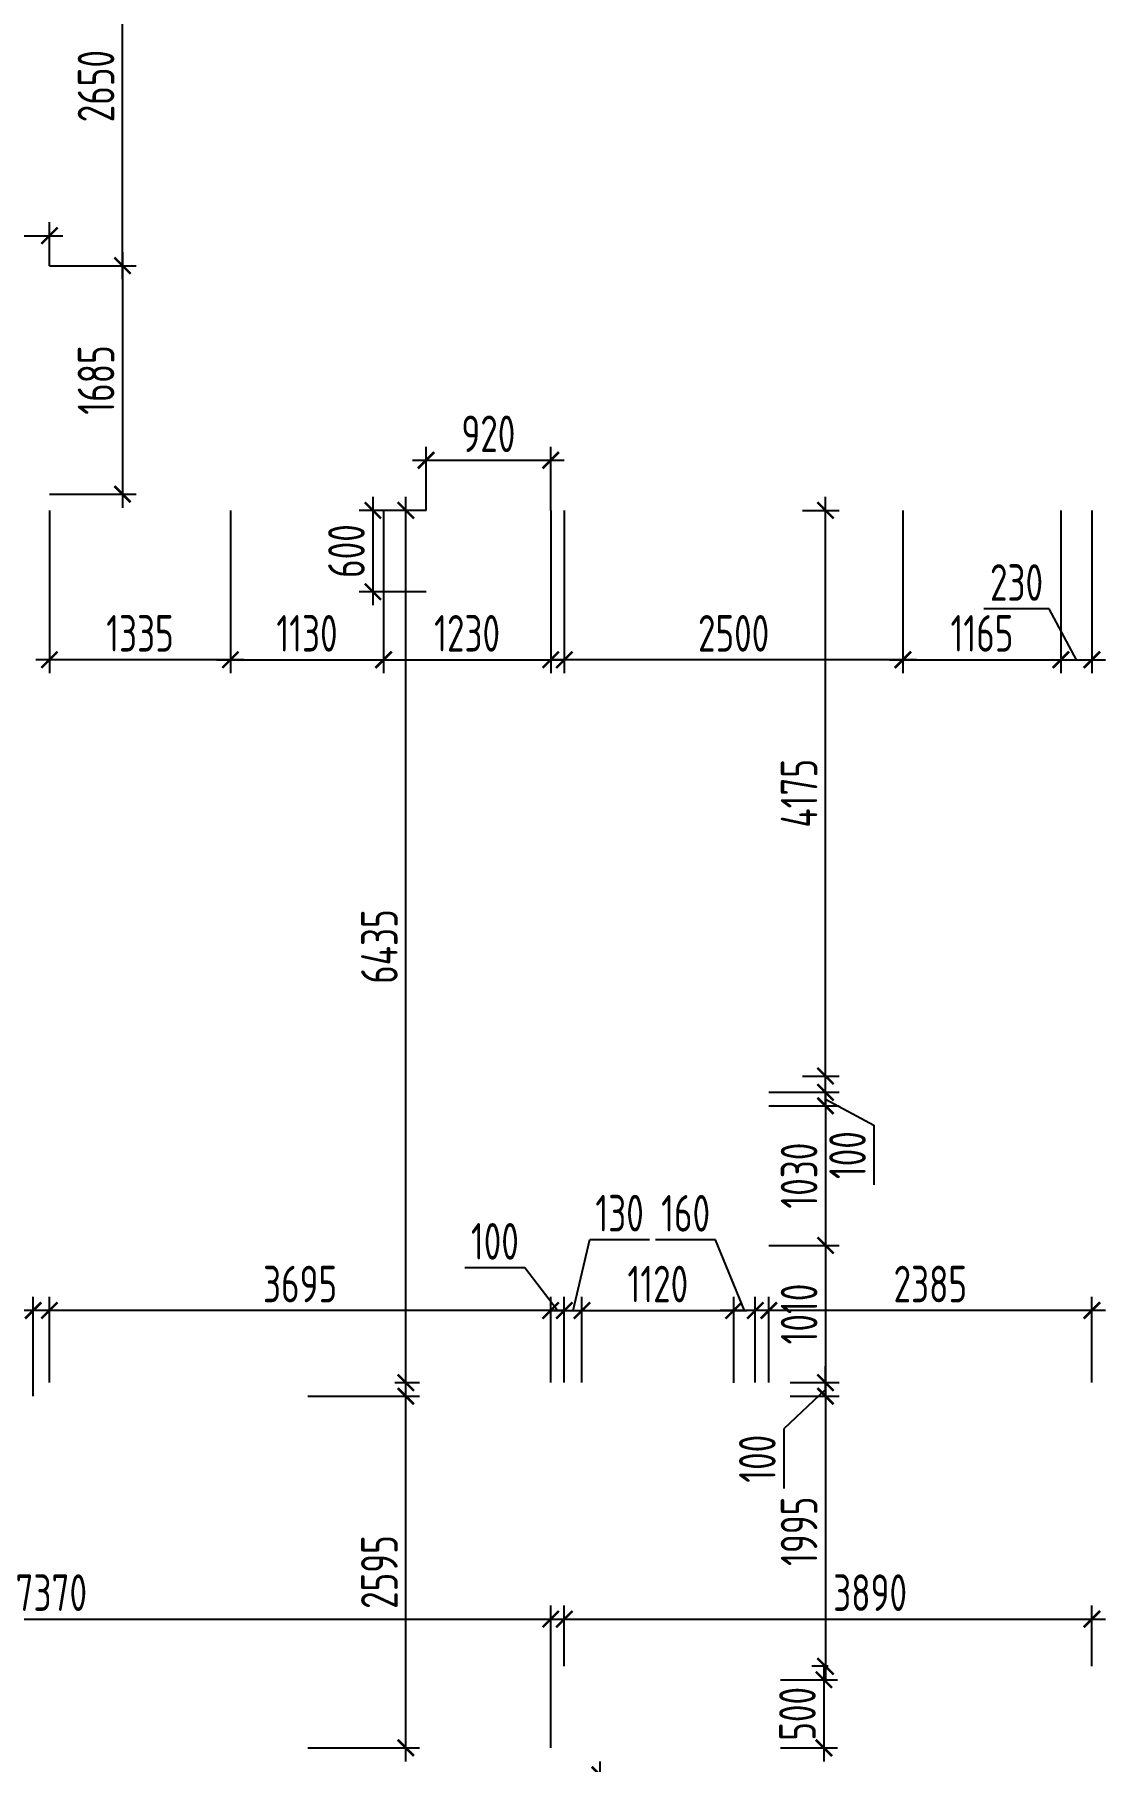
# Model space of a CAD drawing. Header units: millimetres. Extents: x -350007 to 535970, y -888 to 133718.
# Drawn here: x -208354 to -200454, y 82586 to 95327 of the extents above; entities that cross this region are included whole.
import ezdxf

# ---------------------------------------------------------------- set-up
doc = ezdxf.new("R2010")
doc.units = ezdxf.units.MM
doc.layers.add('АР_Размеры нов.', color=15, linetype='Continuous', lineweight=0)
doc.styles.add('ISOCPEUR', font='isocpeur.ttf', dxfattribs={"width": 0.7})
doc.dimstyles.new('R_100', dxfattribs={"dimtxt": 270, "dimasz": 120, "dimexe": 100, "dimexo": 0, "dimgap": 60, "dimtad": 1, "dimdec": 0, "dimrnd": 5, "dimzin": 0, "dimdsep": 46, "dimtxsty": 'ISOCPEUR', "dimblk": 'ARCHTICK', "dimcen": 0, "dimdle": 100, "dimclrd": 256, "dimclre": 256, "dimclrt": 256, "dimadec": 0, "dimazin": 0, "dimtfac": 2, "dimtdec": 0, "dimtofl": 0, "dimtmove": 1, "dimatfit": 3, "dimfxl": 1, "dimtvp": 3, "dimtolj": 1, "dimtzin": 0, "dimarcsym": 0})

# ---------------------------------------------------------------- blocks, each defined once
blk = doc.blocks.new('_ArchTick')
at = {"color": 0, "linetype": 'ByBlock', "const_width": 0.15}
blk.add_lwpolyline([(-0.5, -0.5), (0.5, 0.5)], dxfattribs=at)
blk = doc.blocks.new('*D2609')
at = {"layer": 'АР_Размеры нов.', "lineweight": -2, "ltscale": 100, "transparency": 16777216}
for p, q in [((-204316, 85381), (-204316, 86013)), ((-203196, 85381), (-203196, 86013)), ((-204416, 85913), (-203096, 85913))]:
    blk.add_line(p, q, dxfattribs=at)
at = {"layer": 'АР_Размеры нов.', "lineweight": -2, "ltscale": 100, "transparency": 16777216, "xscale": 120, "yscale": 120, "zscale": 120, "rotation": 180}
blk.add_blockref('_ArchTick', (-204316, 85913), dxfattribs=at)
at = {"layer": 'АР_Размеры нов.', "lineweight": -2, "ltscale": 100, "transparency": 16777216, "xscale": 120, "yscale": 120, "zscale": 120}
blk.add_blockref('_ArchTick', (-203196, 85913), dxfattribs=at)
at = {"layer": 'АР_Размеры нов.', "ltscale": 100, "transparency": 16777216, "insert": (-203756, 86108), "char_height": 270, "attachment_point": 5, "style": 'ISOCPEUR'}
blk.add_mtext('\\A1;1120', dxfattribs=at)
blk = doc.blocks.new('*D2610')
at = {"layer": 'АР_Размеры нов.', "lineweight": -2, "ltscale": 100, "transparency": 16777216}
for p, q in [((-202519, 87523), (-202519, 87643)), ((-202937, 87523), (-202419, 87523)), ((-202937, 87423), (-202419, 87423)), ((-202519, 87423), (-202519, 87523)), ((-202519, 87473), (-202162, 87280)), ((-202519, 87423), (-202519, 87303)), ((-202162, 87280), (-202162, 86839))]:
    blk.add_line(p, q, dxfattribs=at)
at = {"layer": 'АР_Размеры нов.', "lineweight": -2, "ltscale": 100, "transparency": 16777216, "xscale": 120, "yscale": 120, "zscale": 120}
for p, rotation in [((-202519, 87523), 270), ((-202519, 87423), 90)]:
    blk.add_blockref('_ArchTick', p, dxfattribs=dict(at, rotation=rotation))
at = {"layer": 'АР_Размеры нов.', "ltscale": 100, "transparency": 16777216, "insert": (-202357, 87059), "char_height": 270, "attachment_point": 5, "rotation": 90, "style": 'ISOCPEUR'}
blk.add_mtext('\\A1;100', dxfattribs=at)
blk = doc.blocks.new('*D2611')
at = {"layer": 'АР_Размеры нов.', "lineweight": -2, "ltscale": 100, "transparency": 16777216}
for p, q in [((-202937, 87423), (-202419, 87423)), ((-202519, 87523), (-202519, 86293)), ((-202937, 86393), (-202419, 86393))]:
    blk.add_line(p, q, dxfattribs=at)
at = {"layer": 'АР_Размеры нов.', "lineweight": -2, "ltscale": 100, "transparency": 16777216, "xscale": 120, "yscale": 120, "zscale": 120}
for p, rotation in [((-202519, 87423), 90), ((-202519, 86393), 270)]:
    blk.add_blockref('_ArchTick', p, dxfattribs=dict(at, rotation=rotation))
at = {"layer": 'АР_Размеры нов.', "ltscale": 100, "transparency": 16777216, "insert": (-202714, 86908), "char_height": 270, "attachment_point": 5, "rotation": 90, "style": 'ISOCPEUR'}
blk.add_mtext('\\A1;1030', dxfattribs=at)
blk = doc.blocks.new('*D2614')
at = {"layer": 'АР_Размеры нов.', "lineweight": -2, "ltscale": 100, "transparency": 16777216}
for p, q in [((-206909, 91816), (-206909, 90614)), ((-205779, 91816), (-205779, 90614)), ((-207009, 90714), (-205679, 90714))]:
    blk.add_line(p, q, dxfattribs=at)
at = {"layer": 'АР_Размеры нов.', "lineweight": -2, "ltscale": 100, "transparency": 16777216, "xscale": 120, "yscale": 120, "zscale": 120, "rotation": 180}
blk.add_blockref('_ArchTick', (-206909, 90714), dxfattribs=at)
at = {"layer": 'АР_Размеры нов.', "lineweight": -2, "ltscale": 100, "transparency": 16777216, "xscale": 120, "yscale": 120, "zscale": 120}
blk.add_blockref('_ArchTick', (-205779, 90714), dxfattribs=at)
at = {"layer": 'АР_Размеры нов.', "ltscale": 100, "transparency": 16777216, "insert": (-206344, 90909), "char_height": 270, "attachment_point": 5, "style": 'ISOCPEUR'}
blk.add_mtext('\\A1;1130', dxfattribs=at)
blk = doc.blocks.new('*D2615')
at = {"layer": 'АР_Размеры нов.', "lineweight": -2, "ltscale": 100, "transparency": 16777216}
for p, q in [((-201948, 91816), (-201948, 90614)), ((-200783, 91816), (-200783, 90614)), ((-202048, 90714), (-200683, 90714))]:
    blk.add_line(p, q, dxfattribs=at)
at = {"layer": 'АР_Размеры нов.', "lineweight": -2, "ltscale": 100, "transparency": 16777216, "xscale": 120, "yscale": 120, "zscale": 120, "rotation": 180}
blk.add_blockref('_ArchTick', (-201948, 90714), dxfattribs=at)
at = {"layer": 'АР_Размеры нов.', "lineweight": -2, "ltscale": 100, "transparency": 16777216, "xscale": 120, "yscale": 120, "zscale": 120}
blk.add_blockref('_ArchTick', (-200783, 90714), dxfattribs=at)
at = {"layer": 'АР_Размеры нов.', "ltscale": 100, "transparency": 16777216, "insert": (-201365, 90909), "char_height": 270, "attachment_point": 5, "style": 'ISOCPEUR'}
blk.add_mtext('\\A1;1165', dxfattribs=at)
blk = doc.blocks.new('*D2785')
at = {"layer": 'АР_Размеры нов.', "lineweight": -2, "ltscale": 100, "transparency": 16777216}
for p, q in [((-205779, 91816), (-205779, 90614)), ((-204546, 91816), (-204546, 90614)), ((-205879, 90714), (-204446, 90714))]:
    blk.add_line(p, q, dxfattribs=at)
at = {"layer": 'АР_Размеры нов.', "lineweight": -2, "ltscale": 100, "transparency": 16777216, "xscale": 120, "yscale": 120, "zscale": 120, "rotation": 180}
blk.add_blockref('_ArchTick', (-205779, 90714), dxfattribs=at)
at = {"layer": 'АР_Размеры нов.', "lineweight": -2, "ltscale": 100, "transparency": 16777216, "xscale": 120, "yscale": 120, "zscale": 120}
blk.add_blockref('_ArchTick', (-204546, 90714), dxfattribs=at)
at = {"layer": 'АР_Размеры нов.', "ltscale": 100, "transparency": 16777216, "insert": (-205163, 90909), "char_height": 270, "attachment_point": 5, "style": 'ISOCPEUR'}
blk.add_mtext('\\A1;1230', dxfattribs=at)
blk = doc.blocks.new('*D2786')
at = {"layer": 'АР_Размеры нов.', "lineweight": -2, "ltscale": 100, "transparency": 16777216}
for p, q in [((-200783, 91816), (-200783, 90614)), ((-200554, 91816), (-200554, 90614)), ((-200870, 91089), (-201350, 91089)), ((-200668, 90714), (-200870, 91089)), ((-200883, 90714), (-200454, 90714))]:
    blk.add_line(p, q, dxfattribs=at)
at = {"layer": 'АР_Размеры нов.', "lineweight": -2, "ltscale": 100, "transparency": 16777216, "xscale": 120, "yscale": 120, "zscale": 120, "rotation": 180}
blk.add_blockref('_ArchTick', (-200783, 90714), dxfattribs=at)
at = {"layer": 'АР_Размеры нов.', "lineweight": -2, "ltscale": 100, "transparency": 16777216, "xscale": 120, "yscale": 120, "zscale": 120}
blk.add_blockref('_ArchTick', (-200554, 90714), dxfattribs=at)
at = {"layer": 'АР_Размеры нов.', "ltscale": 100, "transparency": 16777216, "insert": (-201110, 91284), "char_height": 270, "attachment_point": 5, "style": 'ISOCPEUR'}
blk.add_mtext('\\A1;230', dxfattribs=at)
blk = doc.blocks.new('*D2789')
at = {"layer": 'АР_Размеры нов.', "lineweight": -2, "ltscale": 100, "transparency": 16777216}
for p, q in [((-204381, 85913), (-204258, 86436)), ((-204258, 86436), (-203817, 86436)), ((-204446, 85381), (-204446, 86013)), ((-204316, 85381), (-204316, 86013)), ((-204546, 85913), (-204216, 85913))]:
    blk.add_line(p, q, dxfattribs=at)
at = {"layer": 'АР_Размеры нов.', "lineweight": -2, "ltscale": 100, "transparency": 16777216, "xscale": 120, "yscale": 120, "zscale": 120, "rotation": 180}
blk.add_blockref('_ArchTick', (-204446, 85913), dxfattribs=at)
at = {"layer": 'АР_Размеры нов.', "lineweight": -2, "ltscale": 100, "transparency": 16777216, "xscale": 120, "yscale": 120, "zscale": 120}
blk.add_blockref('_ArchTick', (-204316, 85913), dxfattribs=at)
at = {"layer": 'АР_Размеры нов.', "ltscale": 100, "transparency": 16777216, "insert": (-204038, 86631), "char_height": 270, "attachment_point": 5, "style": 'ISOCPEUR'}
blk.add_mtext('\\A1;130', dxfattribs=at)
blk = doc.blocks.new('*D3172')
at = {"layer": 'АР_Размеры нов.', "lineweight": -2, "ltscale": 500, "transparency": 16777216}
for p, q in [((-207705, 93721), (-207705, 91836)), ((-208244, 93621), (-207605, 93621)), ((-208244, 91936), (-207605, 91936))]:
    blk.add_line(p, q, dxfattribs=at)
at = {"layer": 'АР_Размеры нов.', "lineweight": -2, "ltscale": 500, "transparency": 16777216, "xscale": 120, "yscale": 120, "zscale": 120}
for p, rotation in [((-207705, 93621), 90), ((-207705, 91936), 270)]:
    blk.add_blockref('_ArchTick', p, dxfattribs=dict(at, rotation=rotation))
at = {"layer": 'АР_Размеры нов.', "lineweight": 13, "ltscale": 500, "transparency": 16777216, "insert": (-207900, 92778), "char_height": 270, "attachment_point": 5, "rotation": 90, "style": 'ISOCPEUR'}
blk.add_mtext('\\A1;1685', dxfattribs=at)
blk = doc.blocks.new('*D3173')
at = {"layer": 'АР_Размеры нов.', "lineweight": -2, "ltscale": 500, "transparency": 16777216}
for p, q in [((-207705, 93521), (-207705, 96371)), ((-207823, 96271), (-207605, 96271)), ((-208244, 93621), (-207605, 93621))]:
    blk.add_line(p, q, dxfattribs=at)
at = {"layer": 'АР_Размеры нов.', "lineweight": -2, "ltscale": 500, "transparency": 16777216, "xscale": 120, "yscale": 120, "zscale": 120}
for p, rotation in [((-207705, 96271), 90), ((-207705, 93621), 270)]:
    blk.add_blockref('_ArchTick', p, dxfattribs=dict(at, rotation=rotation))
at = {"layer": 'АР_Размеры нов.', "lineweight": 13, "ltscale": 500, "transparency": 16777216, "insert": (-207900, 94946), "char_height": 270, "attachment_point": 5, "rotation": 90, "style": 'ISOCPEUR'}
blk.add_mtext('\\A1;2650', dxfattribs=at)
blk = doc.blocks.new('*D3178')
at = {"layer": 'АР_Размеры нов.', "lineweight": -2, "ltscale": 500, "transparency": 16777216}
for p, q in [((-211915, 93621), (-211915, 93943)), ((-208244, 93621), (-208244, 93943)), ((-212015, 93843), (-208144, 93843))]:
    blk.add_line(p, q, dxfattribs=at)
at = {"layer": 'АР_Размеры нов.', "lineweight": -2, "ltscale": 500, "transparency": 16777216, "xscale": 120, "yscale": 120, "zscale": 120, "rotation": 180}
blk.add_blockref('_ArchTick', (-211915, 93843), dxfattribs=at)
at = {"layer": 'АР_Размеры нов.', "lineweight": -2, "ltscale": 500, "transparency": 16777216, "xscale": 120, "yscale": 120, "zscale": 120}
blk.add_blockref('_ArchTick', (-208244, 93843), dxfattribs=at)
at = {"layer": 'АР_Размеры нов.', "lineweight": 13, "ltscale": 500, "transparency": 16777216, "insert": (-210079, 94038), "char_height": 270, "attachment_point": 5, "style": 'ISOCPEUR'}
blk.add_mtext('\\A1;3670', dxfattribs=at)
blk = doc.blocks.new('*D3179')
at = {"layer": 'АР_Размеры нов.', "lineweight": -2, "ltscale": 500, "transparency": 16777216}
for p, q in [((-208244, 91816), (-208244, 90614)), ((-206909, 91816), (-206909, 90614)), ((-206809, 90714), (-208344, 90714))]:
    blk.add_line(p, q, dxfattribs=at)
at = {"layer": 'АР_Размеры нов.', "lineweight": -2, "ltscale": 500, "transparency": 16777216, "xscale": 120, "yscale": 120, "zscale": 120, "rotation": 180}
blk.add_blockref('_ArchTick', (-208244, 90714), dxfattribs=at)
at = {"layer": 'АР_Размеры нов.', "lineweight": -2, "ltscale": 500, "transparency": 16777216, "xscale": 120, "yscale": 120, "zscale": 120}
blk.add_blockref('_ArchTick', (-206909, 90714), dxfattribs=at)
at = {"layer": 'АР_Размеры нов.', "lineweight": 13, "ltscale": 500, "transparency": 16777216, "insert": (-207576, 90909), "char_height": 270, "attachment_point": 5, "style": 'ISOCPEUR'}
blk.add_mtext('\\A1;1335', dxfattribs=at)
blk = doc.blocks.new('*D3180')
at = {"layer": 'АР_Размеры нов.', "lineweight": -2, "ltscale": 500, "transparency": 16777216}
for p, q in [((-204446, 91816), (-204446, 90614)), ((-201948, 91816), (-201948, 90614)), ((-201848, 90714), (-204546, 90714))]:
    blk.add_line(p, q, dxfattribs=at)
at = {"layer": 'АР_Размеры нов.', "lineweight": -2, "ltscale": 500, "transparency": 16777216, "xscale": 120, "yscale": 120, "zscale": 120, "rotation": 180}
blk.add_blockref('_ArchTick', (-204446, 90714), dxfattribs=at)
at = {"layer": 'АР_Размеры нов.', "lineweight": -2, "ltscale": 500, "transparency": 16777216, "xscale": 120, "yscale": 120, "zscale": 120}
blk.add_blockref('_ArchTick', (-201948, 90714), dxfattribs=at)
at = {"layer": 'АР_Размеры нов.', "lineweight": 13, "ltscale": 500, "transparency": 16777216, "insert": (-203197, 90909), "char_height": 270, "attachment_point": 5, "style": 'ISOCPEUR'}
blk.add_mtext('\\A1;2500', dxfattribs=at)
blk = doc.blocks.new('*D3181')
at = {"layer": 'АР_Размеры нов.', "lineweight": -2, "ltscale": 500, "transparency": 16777216}
for p, q in [((-203330, 86435), (-203772, 86435)), ((-203117, 85913), (-203330, 86435)), ((-203196, 85380), (-203196, 86013)), ((-203037, 85381), (-203037, 86013)), ((-202937, 85913), (-203296, 85913))]:
    blk.add_line(p, q, dxfattribs=at)
at = {"layer": 'АР_Размеры нов.', "lineweight": -2, "ltscale": 500, "transparency": 16777216, "xscale": 120, "yscale": 120, "zscale": 120, "rotation": 180}
blk.add_blockref('_ArchTick', (-203196, 85913), dxfattribs=at)
at = {"layer": 'АР_Размеры нов.', "lineweight": -2, "ltscale": 500, "transparency": 16777216, "xscale": 120, "yscale": 120, "zscale": 120}
blk.add_blockref('_ArchTick', (-203037, 85913), dxfattribs=at)
at = {"layer": 'АР_Размеры нов.', "lineweight": 13, "ltscale": 500, "transparency": 16777216, "insert": (-203551, 86630), "char_height": 270, "attachment_point": 5, "style": 'ISOCPEUR'}
blk.add_mtext('\\A1;160', dxfattribs=at)
blk = doc.blocks.new('*D3182')
at = {"layer": 'АР_Размеры нов.', "lineweight": -2, "ltscale": 500, "transparency": 16777216}
for p, q in [((-202937, 85381), (-202937, 86013)), ((-200554, 85381), (-200554, 86013)), ((-200454, 85913), (-203037, 85913))]:
    blk.add_line(p, q, dxfattribs=at)
at = {"layer": 'АР_Размеры нов.', "lineweight": -2, "ltscale": 500, "transparency": 16777216, "xscale": 120, "yscale": 120, "zscale": 120, "rotation": 180}
blk.add_blockref('_ArchTick', (-202937, 85913), dxfattribs=at)
at = {"layer": 'АР_Размеры нов.', "lineweight": -2, "ltscale": 500, "transparency": 16777216, "xscale": 120, "yscale": 120, "zscale": 120}
blk.add_blockref('_ArchTick', (-200554, 85913), dxfattribs=at)
at = {"layer": 'АР_Размеры нов.', "lineweight": 13, "ltscale": 500, "transparency": 16777216, "insert": (-201746, 86108), "char_height": 270, "attachment_point": 5, "style": 'ISOCPEUR'}
blk.add_mtext('\\A1;2385', dxfattribs=at)
blk = doc.blocks.new('*D3183')
at = {"layer": 'АР_Размеры нов.', "lineweight": -2, "ltscale": 500, "transparency": 16777216}
for p, q in [((-202937, 86393), (-202419, 86393)), ((-202519, 86493), (-202519, 85281)), ((-202715, 85381), (-202419, 85381))]:
    blk.add_line(p, q, dxfattribs=at)
at = {"layer": 'АР_Размеры нов.', "lineweight": -2, "ltscale": 500, "transparency": 16777216, "xscale": 120, "yscale": 120, "zscale": 120}
for p, rotation in [((-202519, 86393), 90), ((-202519, 85381), 270)]:
    blk.add_blockref('_ArchTick', p, dxfattribs=dict(at, rotation=rotation))
at = {"layer": 'АР_Размеры нов.', "lineweight": 13, "ltscale": 500, "transparency": 16777216, "insert": (-202714, 85887), "char_height": 270, "attachment_point": 5, "rotation": 90, "style": 'ISOCPEUR'}
blk.add_mtext('\\A1;1010', dxfattribs=at)
blk = doc.blocks.new('*D3184')
at = {"layer": 'АР_Размеры нов.', "lineweight": -2, "ltscale": 500, "transparency": 16777216}
for p, q in [((-202519, 87543), (-202519, 91916)), ((-202690, 91816), (-202419, 91816)), ((-202690, 87643), (-202419, 87643))]:
    blk.add_line(p, q, dxfattribs=at)
at = {"layer": 'АР_Размеры нов.', "lineweight": -2, "ltscale": 500, "transparency": 16777216, "xscale": 120, "yscale": 120, "zscale": 120}
for p, rotation in [((-202519, 91816), 90), ((-202519, 87643), 270)]:
    blk.add_blockref('_ArchTick', p, dxfattribs=dict(at, rotation=rotation))
at = {"layer": 'АР_Размеры нов.', "lineweight": 13, "ltscale": 500, "transparency": 16777216, "insert": (-202714, 89729), "char_height": 270, "attachment_point": 5, "rotation": 90, "style": 'ISOCPEUR'}
blk.add_mtext('\\A1;4175', dxfattribs=at)
blk = doc.blocks.new('*D3185')
at = {"layer": 'АР_Размеры нов.', "lineweight": -2, "ltscale": 500, "transparency": 16777216}
for p, q in [((-208244, 85381), (-208244, 86013)), ((-204546, 85381), (-204546, 86013)), ((-204446, 85913), (-208344, 85913))]:
    blk.add_line(p, q, dxfattribs=at)
at = {"layer": 'АР_Размеры нов.', "lineweight": -2, "ltscale": 500, "transparency": 16777216, "xscale": 120, "yscale": 120, "zscale": 120, "rotation": 180}
blk.add_blockref('_ArchTick', (-208244, 85913), dxfattribs=at)
at = {"layer": 'АР_Размеры нов.', "lineweight": -2, "ltscale": 500, "transparency": 16777216, "xscale": 120, "yscale": 120, "zscale": 120}
blk.add_blockref('_ArchTick', (-204546, 85913), dxfattribs=at)
at = {"layer": 'АР_Размеры нов.', "lineweight": 13, "ltscale": 500, "transparency": 16777216, "insert": (-206395, 86108), "char_height": 270, "attachment_point": 5, "style": 'ISOCPEUR'}
blk.add_mtext('\\A1;3695', dxfattribs=at)
blk = doc.blocks.new('*D3186')
at = {"layer": 'АР_Размеры нов.', "lineweight": -2, "ltscale": 500, "transparency": 16777216}
for p, q in [((-211914, 85048), (-211914, 86013)), ((-208364, 85281), (-208364, 86013)), ((-208264, 85913), (-212014, 85913))]:
    blk.add_line(p, q, dxfattribs=at)
at = {"layer": 'АР_Размеры нов.', "lineweight": -2, "ltscale": 500, "transparency": 16777216, "xscale": 120, "yscale": 120, "zscale": 120, "rotation": 180}
blk.add_blockref('_ArchTick', (-211914, 85913), dxfattribs=at)
at = {"layer": 'АР_Размеры нов.', "lineweight": -2, "ltscale": 500, "transparency": 16777216, "xscale": 120, "yscale": 120, "zscale": 120}
blk.add_blockref('_ArchTick', (-208364, 85913), dxfattribs=at)
at = {"layer": 'АР_Размеры нов.', "lineweight": 13, "ltscale": 500, "transparency": 16777216, "insert": (-210139, 86108), "char_height": 270, "attachment_point": 5, "style": 'ISOCPEUR'}
blk.add_mtext('\\A1;3550', dxfattribs=at)
blk = doc.blocks.new('*D3187')
at = {"layer": 'АР_Размеры нов.', "lineweight": -2, "ltscale": 500, "transparency": 16777216}
for p, q in [((-202519, 85381), (-202519, 83188)), ((-202720, 85281), (-202419, 85281)), ((-202500, 83288), (-202619, 83288))]:
    blk.add_line(p, q, dxfattribs=at)
at = {"layer": 'АР_Размеры нов.', "lineweight": -2, "ltscale": 500, "transparency": 16777216, "xscale": 120, "yscale": 120, "zscale": 120}
for p, rotation in [((-202519, 85281), 90), ((-202519, 83288), 270)]:
    blk.add_blockref('_ArchTick', p, dxfattribs=dict(at, rotation=rotation))
at = {"layer": 'АР_Размеры нов.', "lineweight": 13, "ltscale": 500, "transparency": 16777216, "insert": (-202714, 84284), "char_height": 270, "attachment_point": 5, "rotation": 90, "style": 'ISOCPEUR'}
blk.add_mtext('\\A1;1995', dxfattribs=at)
blk = doc.blocks.new('*D3188')
at = {"layer": 'АР_Размеры нов.', "lineweight": -2, "ltscale": 500, "transparency": 16777216}
for p, q in [((-202531, 83288), (-202531, 82586)), ((-202852, 83188), (-202431, 83188)), ((-202852, 82686), (-202431, 82686))]:
    blk.add_line(p, q, dxfattribs=at)
at = {"layer": 'АР_Размеры нов.', "lineweight": -2, "ltscale": 500, "transparency": 16777216, "xscale": 120, "yscale": 120, "zscale": 120}
for p, rotation in [((-202531, 83188), 90), ((-202531, 82686), 270)]:
    blk.add_blockref('_ArchTick', p, dxfattribs=dict(at, rotation=rotation))
at = {"layer": 'АР_Размеры нов.', "lineweight": 13, "ltscale": 500, "transparency": 16777216, "insert": (-202726, 82937), "char_height": 270, "attachment_point": 5, "rotation": 90, "style": 'ISOCPEUR'}
blk.add_mtext('\\A1;500', dxfattribs=at)
blk = doc.blocks.new('*D3191')
at = {"layer": 'АР_Размеры нов.', "lineweight": -2, "ltscale": 500, "transparency": 16777216}
for p, q in [((-211914, 82686), (-211914, 83736)), ((-204546, 82686), (-204546, 83736)), ((-212014, 83636), (-204446, 83636))]:
    blk.add_line(p, q, dxfattribs=at)
at = {"layer": 'АР_Размеры нов.', "lineweight": -2, "ltscale": 500, "transparency": 16777216, "xscale": 120, "yscale": 120, "zscale": 120, "rotation": 180}
blk.add_blockref('_ArchTick', (-211914, 83636), dxfattribs=at)
at = {"layer": 'АР_Размеры нов.', "lineweight": -2, "ltscale": 500, "transparency": 16777216, "xscale": 120, "yscale": 120, "zscale": 120}
blk.add_blockref('_ArchTick', (-204546, 83636), dxfattribs=at)
at = {"layer": 'АР_Размеры нов.', "lineweight": 13, "ltscale": 500, "transparency": 16777216, "insert": (-208230, 83831), "char_height": 270, "attachment_point": 5, "style": 'ISOCPEUR'}
blk.add_mtext('\\A1;7370', dxfattribs=at)
blk = doc.blocks.new('*D3192')
at = {"layer": 'АР_Размеры нов.', "lineweight": -2, "ltscale": 500, "transparency": 16777216}
for p, q in [((-204446, 83288), (-204446, 83736)), ((-200554, 83288), (-200554, 83736)), ((-204546, 83636), (-200454, 83636))]:
    blk.add_line(p, q, dxfattribs=at)
at = {"layer": 'АР_Размеры нов.', "lineweight": -2, "ltscale": 500, "transparency": 16777216, "xscale": 120, "yscale": 120, "zscale": 120, "rotation": 180}
blk.add_blockref('_ArchTick', (-204446, 83636), dxfattribs=at)
at = {"layer": 'АР_Размеры нов.', "lineweight": -2, "ltscale": 500, "transparency": 16777216, "xscale": 120, "yscale": 120, "zscale": 120}
blk.add_blockref('_ArchTick', (-200554, 83636), dxfattribs=at)
at = {"layer": 'АР_Размеры нов.', "lineweight": 13, "ltscale": 500, "transparency": 16777216, "insert": (-202190, 83831), "char_height": 270, "attachment_point": 5, "style": 'ISOCPEUR'}
blk.add_mtext('\\A1;3890', dxfattribs=at)
blk = doc.blocks.new('*D3193')
at = {"layer": 'АР_Размеры нов.', "lineweight": -2, "ltscale": 500, "transparency": 16777216}
for p, q in [((-205615, 82586), (-205615, 85381)), ((-206338, 85281), (-205515, 85281)), ((-206338, 82686), (-205515, 82686))]:
    blk.add_line(p, q, dxfattribs=at)
at = {"layer": 'АР_Размеры нов.', "lineweight": -2, "ltscale": 500, "transparency": 16777216, "xscale": 120, "yscale": 120, "zscale": 120}
for p, rotation in [((-205615, 85281), 90), ((-205615, 82686), 270)]:
    blk.add_blockref('_ArchTick', p, dxfattribs=dict(at, rotation=rotation))
at = {"layer": 'АР_Размеры нов.', "lineweight": 13, "ltscale": 500, "transparency": 16777216, "insert": (-205810, 83983), "char_height": 270, "attachment_point": 5, "rotation": 90, "style": 'ISOCPEUR'}
blk.add_mtext('\\A1;2595', dxfattribs=at)
blk = doc.blocks.new('*D3194')
at = {"layer": 'АР_Размеры нов.', "lineweight": -2, "ltscale": 500, "transparency": 16777216}
for p, q in [((-205615, 85281), (-205615, 91916)), ((-205484, 91816), (-205715, 91816)), ((-205696, 85381), (-205515, 85381))]:
    blk.add_line(p, q, dxfattribs=at)
at = {"layer": 'АР_Размеры нов.', "lineweight": -2, "ltscale": 500, "transparency": 16777216, "xscale": 120, "yscale": 120, "zscale": 120}
for p, rotation in [((-205615, 91816), 90), ((-205615, 85381), 270)]:
    blk.add_blockref('_ArchTick', p, dxfattribs=dict(at, rotation=rotation))
at = {"layer": 'АР_Размеры нов.', "lineweight": 13, "ltscale": 500, "transparency": 16777216, "insert": (-205810, 88598), "char_height": 270, "attachment_point": 5, "rotation": 90, "style": 'ISOCPEUR'}
blk.add_mtext('\\A1;6435', dxfattribs=at)
blk = doc.blocks.new('*D3195')
at = {"layer": 'АР_Размеры нов.', "lineweight": -2, "ltscale": 500, "transparency": 16777216}
for p, q in [((-202519, 85381), (-202519, 85501)), ((-202779, 85381), (-202419, 85381)), ((-202519, 85281), (-202519, 85381)), ((-202519, 85331), (-202827, 85040)), ((-202779, 85281), (-202419, 85281)), ((-202519, 85281), (-202519, 85161)), ((-202827, 85040), (-202827, 84599))]:
    blk.add_line(p, q, dxfattribs=at)
at = {"layer": 'АР_Размеры нов.', "lineweight": -2, "ltscale": 500, "transparency": 16777216, "xscale": 120, "yscale": 120, "zscale": 120}
for p, rotation in [((-202519, 85381), 270), ((-202519, 85281), 90)]:
    blk.add_blockref('_ArchTick', p, dxfattribs=dict(at, rotation=rotation))
at = {"layer": 'АР_Размеры нов.', "lineweight": 13, "ltscale": 500, "transparency": 16777216, "insert": (-203022, 84819), "char_height": 270, "attachment_point": 5, "rotation": 90, "style": 'ISOCPEUR'}
blk.add_mtext('\\A1;100', dxfattribs=at)
blk = doc.blocks.new('*D1662')
at = {"layer": 'АР_Размеры нов.', "lineweight": -2, "ltscale": 500, "transparency": 16777216}
for p, q in [((-204738, 86228), (-205179, 86228)), ((-204496, 85913), (-204738, 86228)), ((-204546, 85641), (-204546, 86013)), ((-204446, 85641), (-204446, 86013)), ((-204546, 85913), (-204666, 85913)), ((-204546, 85913), (-204446, 85913)), ((-204446, 85913), (-204326, 85913))]:
    blk.add_line(p, q, dxfattribs=at)
at = {"layer": 'АР_Размеры нов.', "lineweight": -2, "ltscale": 500, "transparency": 16777216, "xscale": 120, "yscale": 120, "zscale": 120}
blk.add_blockref('_ArchTick', (-204546, 85913), dxfattribs=at)
at = {"layer": 'АР_Размеры нов.', "lineweight": -2, "ltscale": 500, "transparency": 16777216, "xscale": 120, "yscale": 120, "zscale": 120, "rotation": 180}
blk.add_blockref('_ArchTick', (-204446, 85913), dxfattribs=at)
at = {"layer": 'АР_Размеры нов.', "lineweight": 13, "ltscale": 500, "transparency": 16777216, "insert": (-204958, 86423), "char_height": 270, "attachment_point": 5, "style": 'ISOCPEUR'}
blk.add_mtext('\\A1;100', dxfattribs=at)
blk = doc.blocks.new('*D1667')
at = {"layer": 'АР_Размеры нов.', "lineweight": -2, "ltscale": 500, "transparency": 16777216}
for p, q in [((-204183, 82586), (-204183, 73161)), ((-204816, 82486), (-204083, 82486)), ((-204585, 73261), (-204083, 73261))]:
    blk.add_line(p, q, dxfattribs=at)
at = {"layer": 'АР_Размеры нов.', "lineweight": -2, "ltscale": 500, "transparency": 16777216, "xscale": 120, "yscale": 120, "zscale": 120}
for p, rotation in [((-204183, 82486), 90), ((-204183, 73261), 270)]:
    blk.add_blockref('_ArchTick', p, dxfattribs=dict(at, rotation=rotation))
at = {"layer": 'АР_Размеры нов.', "lineweight": 13, "ltscale": 500, "transparency": 16777216, "insert": (-204378, 77873), "char_height": 270, "attachment_point": 5, "rotation": 90, "style": 'ISOCPEUR'}
blk.add_mtext('\\A1;9225', dxfattribs=at)
blk = doc.blocks.new('*D2249')
at = {"layer": 'АР_Размеры нов.', "lineweight": -2, "ltscale": 500, "transparency": 16777216}
for p, q in [((-205466, 91816), (-205466, 92286)), ((-204546, 91816), (-204546, 92286)), ((-205566, 92186), (-204446, 92186))]:
    blk.add_line(p, q, dxfattribs=at)
at = {"layer": 'АР_Размеры нов.', "lineweight": -2, "ltscale": 500, "transparency": 16777216, "xscale": 120, "yscale": 120, "zscale": 120, "rotation": 180}
blk.add_blockref('_ArchTick', (-205466, 92186), dxfattribs=at)
at = {"layer": 'АР_Размеры нов.', "lineweight": -2, "ltscale": 500, "transparency": 16777216, "xscale": 120, "yscale": 120, "zscale": 120}
blk.add_blockref('_ArchTick', (-204546, 92186), dxfattribs=at)
at = {"layer": 'АР_Размеры нов.', "lineweight": 13, "ltscale": 500, "transparency": 16777216, "insert": (-205006, 92381), "char_height": 270, "attachment_point": 5, "style": 'ISOCPEUR'}
blk.add_mtext('\\A1;920', dxfattribs=at)
blk = doc.blocks.new('*D2250')
at = {"layer": 'АР_Размеры нов.', "lineweight": -2, "ltscale": 500, "transparency": 16777216}
for p, q in [((-205858, 91916), (-205858, 91116)), ((-205466, 91816), (-205958, 91816)), ((-205466, 91216), (-205958, 91216))]:
    blk.add_line(p, q, dxfattribs=at)
at = {"layer": 'АР_Размеры нов.', "lineweight": -2, "ltscale": 500, "transparency": 16777216, "xscale": 120, "yscale": 120, "zscale": 120}
for p, rotation in [((-205858, 91816), 90), ((-205858, 91216), 270)]:
    blk.add_blockref('_ArchTick', p, dxfattribs=dict(at, rotation=rotation))
at = {"layer": 'АР_Размеры нов.', "lineweight": 13, "ltscale": 500, "transparency": 16777216, "insert": (-206053, 91516), "char_height": 270, "attachment_point": 5, "rotation": 90, "style": 'ISOCPEUR'}
blk.add_mtext('\\A1;600', dxfattribs=at)

msp = doc.modelspace()

# ---------------------------------------------------------------- dimensions: what is measured, and where the dimension line sits
at = {"layer": 'АР_Размеры нов.', "lineweight": 13, "ltscale": 500}
for base, p1, p2, override, picture, middle in [((-207705, 96270.7), (-208243.8, 93620.7), (-207823.2, 96270.7), {"dimpost": '\\X'}, '*D3173', (-207900, 94945.7)), ((-207705, 91935.7), (-208243.8, 93620.7), (-208243.8, 91935.7), {"dimpost": '\\X'}, '*D3172', (-207900, 92778.2)), ((-205858.3, 91215.7), (-205466.4, 91815.7), (-205466.4, 91215.7), {"dimpost": '\\X'}, '*D2250', (-206053.3, 91515.7)), ((-205614.6, 91815.7), (-205696.4, 85380.7), (-205484.2, 91815.7), {"dimpost": '\\X'}, '*D3194', (-205809.6, 88598.2)), ((-202519, 91815.7), (-202690.2, 87642.7), (-202690.2, 91815.7), {"dimpost": '\\X'}, '*D3184', (-202714, 89729.2)), ((-202519, 85380.7), (-202937.5, 86392.7), (-202714.8, 85380.7), {"dimpost": '\\X', "dimfxl": 2.5, "dimarcsym": 1}, '*D3183', (-202714, 85886.7)), ((-205614.6, 85280.7), (-206337.7, 82685.7), (-206337.7, 85280.7), {"dimpost": '\\X'}, '*D3193', (-205809.6, 83983.2)), ((-202519, 83288.1), (-202719.8, 85280.7), (-202500.2, 83288.1), {"dimpost": '\\X'}, '*D3187', (-202714, 84284.4)), ((-202530.8, 82685.7), (-202852.1, 83188.1), (-202852.1, 82685.7), {"dimpost": '\\X'}, '*D3188', (-202725.8, 82936.9)), ((-204183.2, 73260.7), (-204816.2, 82485.7), (-204584.6, 73260.7), {"dimpost": '\\X'}, '*D1667', (-204378.2, 77873.2))]:
    dim = msp.add_linear_dim(base=base, p1=p1, p2=p2, angle=90, dimstyle='R_100', override=override, dxfattribs=at)
    dim.commit()
    dim.dimension.update_dxf_attribs({"geometry": picture, "text_midpoint": middle})
for base, p1, p2, override, picture, middle in [((-208243.8, 93843), (-211915, 93620.7), (-208243.8, 93620.9), {"dimpost": '\\X'}, '*D3178', (-210079.4, 94038)), ((-204546.4, 92186.2), (-205466.4, 91815.7), (-204546.4, 91815.7), {"dimpost": '\\X'}, '*D2249', (-205006.4, 92381.2)), ((-208243.7, 90713.8), (-206908.8, 91815.7), (-208243.7, 91815.7), {"dimpost": '\\X'}, '*D3179', (-207576.2, 90908.8)), ((-204446.4, 90713.8), (-201947.5, 91815.7), (-204446.4, 91815.7), {"dimpost": '\\X', "dimfxl": 2.5, "dimarcsym": 1}, '*D3180', (-203196.9, 90908.8)), ((-211914, 85912.6), (-208363.8, 85280.7), (-211914, 85047.6), {"dimpost": '\\X'}, '*D3186', (-210138.9, 86107.6)), ((-208243.7734, 85913.0068), (-204546.3493, 85380.7326), (-208243.7734, 85380.5247), {"dimpost": '\\X'}, '*D3185', (-206395.0613, 86108.0068)), ((-202937.4885, 85913.0068), (-200554.0363, 85380.7326), (-202937.4885, 85380.7326), {"dimpost": '\\X'}, '*D3182', (-201745.7624, 86108.0068)), ((-204546.3, 83635.7), (-211914, 82685.7), (-204546.3, 82685.7), {"dimpost": '\\X'}, '*D3191', (-208230.2, 83830.7))]:
    dim = msp.add_linear_dim(base=base, p1=p1, p2=p2, dimstyle='R_100', override=override, dxfattribs=at)
    dim.commit()
    dim.dimension.update_dxf_attribs({"geometry": picture, "text_midpoint": middle})
at = {"layer": 'АР_Размеры нов.', "ltscale": 100}
for base, p1, p2, override, picture, middle in [((-205778.8, 90713.8), (-206908.8, 91815.7), (-205778.8, 91815.7), {"dimpost": '\\X', "dimfxl": 300, "dimarcsym": 1}, '*D2614', (-206343.8, 90908.8)), ((-204546.4, 90713.8), (-205778.8, 91815.7), (-204546.4, 91815.7), {"dimpost": '\\X', "dimfxl": 2.5, "dimarcsym": 1}, '*D2785', (-205162.6, 90908.8)), ((-200782.5, 90713.8), (-201947.5, 91815.7), (-200782.5, 91815.7), {"dimpost": '\\X', "dimfxl": 2.5, "dimarcsym": 1}, '*D2615', (-201365, 90908.8)), ((-203196, 85913), (-204316, 85380.7), (-203196, 85380.6), {"dimpost": '\\X', "dimfxl": 2.5, "dimarcsym": 1}, '*D2609', (-203756, 86108))]:
    dim = msp.add_linear_dim(base=base, p1=p1, p2=p2, dimstyle='R_100', override=override, dxfattribs=at)
    dim.commit()
    dim.dimension.update_dxf_attribs({"geometry": picture, "text_midpoint": middle})
for base, p1, p2, picture, middle in [((-200554.0363, 90713.8044), (-200782.5112, 91815.6825), (-200554.0363, 91815.6825), '*D2786', (-200930.4812, 91089.4216)), ((-204316, 85913), (-204446.3, 85380.7), (-204316, 85380.7), '*D2789', (-204198.4, 86436.1))]:
    dim = msp.add_linear_dim(base=base, p1=p1, p2=p2, dimstyle='R_100', override={"dimpost": '\\X', "dimfxl": 2.5, "dimarcsym": 1}, dxfattribs=at)
    dim.commit()
    dim.dimension.update_dxf_attribs({"geometry": picture, "text_midpoint": middle, "dimtype": 160})
dim = msp.add_linear_dim(base=(-202519, 87522.7), p1=(-202937.5, 87422.7), p2=(-202937.5, 87522.7), angle=90, dimstyle='R_100', override={"dimpost": '\\X', "dimfxl": 2.5, "dimarcsym": 1}, dxfattribs=at)
dim.commit()
dim.dimension.update_dxf_attribs({"geometry": '*D2610', "text_midpoint": (-202161.6, 87219.9), "dimtype": 160})
dim = msp.add_linear_dim(base=(-202519, 86392.7), p1=(-202937.5, 87422.7), p2=(-202937.5, 86392.7), angle=90, dimstyle='R_100', override={"dimpost": '\\X', "dimfxl": 2.5, "dimarcsym": 1}, dxfattribs=at)
dim.commit()
dim.dimension.update_dxf_attribs({"geometry": '*D2611', "text_midpoint": (-202714, 86907.7)})
at = {"layer": 'АР_Размеры нов.', "lineweight": 13, "ltscale": 500}
for base, p1, p2, picture, middle in [((-203195.9661, 85913.0068), (-203037.4885, 85380.7324), (-203195.9661, 85380.4953), '*D3181', (-203390.288, 86434.9364)), ((-204446.3, 85913), (-204546.3, 85640.6), (-204446.3, 85640.6), '*D1662', (-204797.8, 86227.7)), ((-200554, 83635.7), (-204446.3, 83288.1), (-200554, 83288.1), '*D3192', (-202190.1, 83635.7))]:
    dim = msp.add_linear_dim(base=base, p1=p1, p2=p2, dimstyle='R_100', override={"dimpost": '\\X'}, dxfattribs=at)
    dim.commit()
    dim.dimension.update_dxf_attribs({"geometry": picture, "text_midpoint": middle, "dimtype": 160})
dim = msp.add_linear_dim(base=(-202519, 85380.7), p1=(-202779.1, 85280.7), p2=(-202779.1, 85380.7), angle=90, dimstyle='R_100', override={"dimpost": '\\X'}, dxfattribs=at)
dim.commit()
dim.dimension.update_dxf_attribs({"geometry": '*D3195', "text_midpoint": (-202826.6, 84979.9), "dimtype": 160})

doc.saveas('drawing.dxf')
